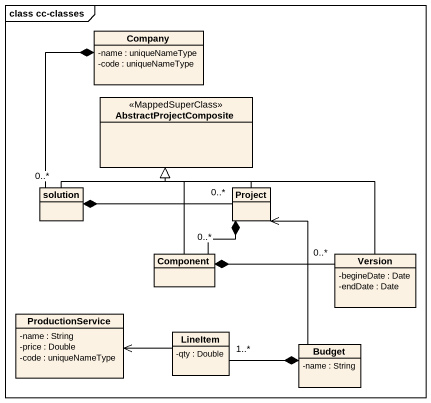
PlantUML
@startuml
mainframe class cc-classes
hide circle
hide empty members
skinparam classAttributeIconSize 0
class Company {
  -name : uniqueNameType
  -code : uniqueNameType
}
class AbstractProjectComposite <<MappedSuperClass>>
class solution
class Project
class "Component" as Component_
class Version {
  -begineDate : Date
  -endDate : Date
}
class ProductionService {
  -name : String
  -price : Double
  -code : uniqueNameType
}
class LineItem {
  -qty : Double
}
class Budget {
  -name : String
}
Company *-- "0..*" solution
solution -up-|> AbstractProjectComposite
solution *-right- "0..*" Project
Project -up-|> AbstractProjectComposite
Project *-- "0..*" Component_
Component_ -up-|> AbstractProjectComposite
Component_ *-right- "0..*" Version
Version -up-|> AbstractProjectComposite
LineItem -left-> ProductionService
Budget -up-> Project
Budget *-left- "1..*" LineItem
@enduml
